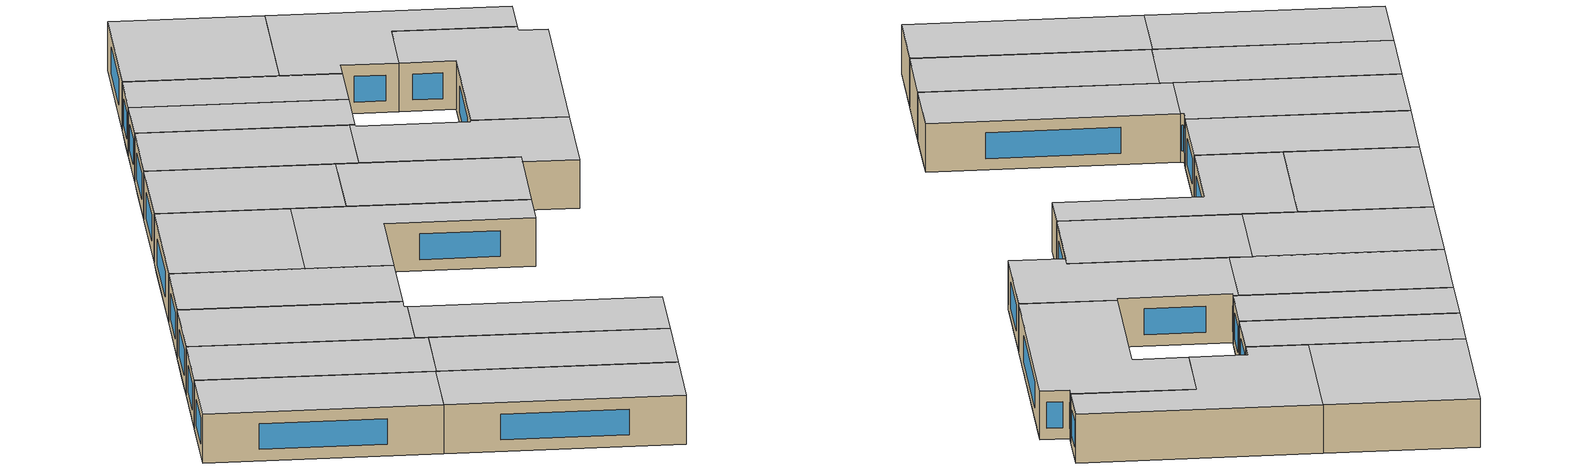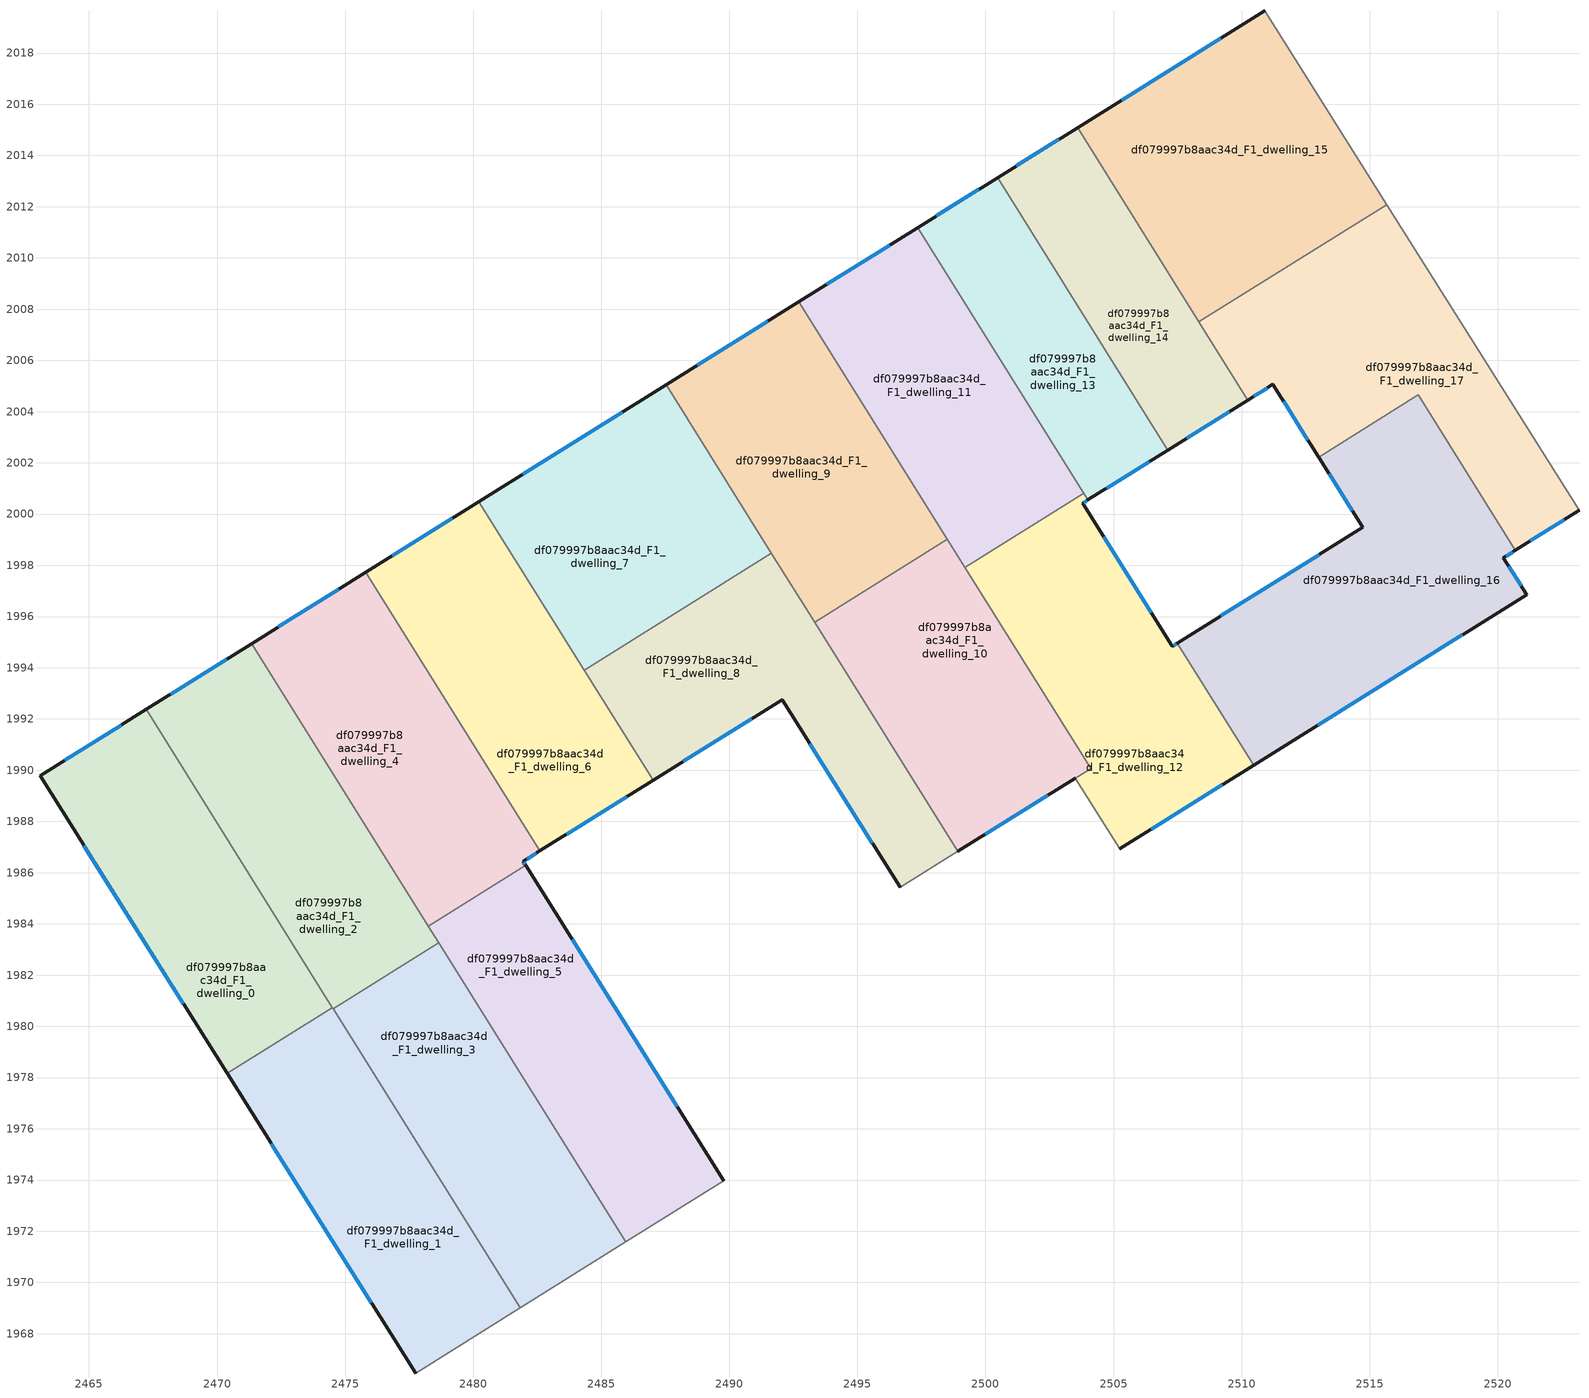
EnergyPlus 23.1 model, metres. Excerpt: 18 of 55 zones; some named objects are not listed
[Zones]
df079997b8aac34d_F1_dwelling_0
 floor to df079997b8aac34d_F0_dwelling_0 (EU_floor_Construction): 2474.28,1980.59 2470.39,1978.16 2463.09,1989.78 2463.89,1990.28 z3
 floor adiabatic (EU_floor_Construction): 2467.23,1992.37 2474.51,1980.73 2474.28,1980.59 2463.89,1990.28 z3
 wall outside (EU_wall_Construction): 2467.23,1992.37 2463.09,1989.78 2470.39,1978.16 z3:6
 wall to df079997b8aac34d_F1_dwelling_1 (EU_wall_Construction): 2470.39,1978.16 2474.51,1980.73 z3:6
 wall to df079997b8aac34d_F1_dwelling_2 (EU_wall_Construction): 2474.51,1980.73 2467.23,1992.37 z3:6
 window (EU_Window_Construction): 2464.8,1987.05 2468.68,1980.89 / 2466.26,1991.76 2464.06,1990.39 z3.7:5.3
 ceiling to df079997b8aac34d_F2_dwelling_0 (EU_floor_Construction): 2474.51,1980.73 2467.23,1992.37 2463.09,1989.78 2470.39,1978.16 z6
df079997b8aac34d_F1_dwelling_1
 floor to df079997b8aac34d_F0_dwelling_1 (EU_floor_Construction): 2476.8,1977.06 2481.83,1969.01 2477.75,1966.46 2473.39,1973.39 z3
 floor to df079997b8aac34d_F0_dwelling_0 (EU_floor_Construction): 2475.04,1979.88 2476.8,1977.06 2473.39,1973.39 2470.39,1978.16 2474.28,1980.59 z3
 floor to df079997b8aac34d_F0_dwelling_3 (EU_floor_Construction): 2474.82,1980.23 2475.04,1979.88 2474.75,1980.15 z3
 floor adiabatic (EU_floor_Construction): 2474.51,1980.73 2474.82,1980.23 2474.75,1980.15 2474.28,1980.59 z3
 wall outside (EU_wall_Construction): 2470.39,1978.16 2477.75,1966.46 z3:6
 wall adiabatic (EU_wall_Construction): 2477.75,1966.46 2481.83,1969.01 z3:6
 wall to df079997b8aac34d_F1_dwelling_3 (EU_wall_Construction): 2481.83,1969.01 2474.53,1980.69 z3:6
 wall to df079997b8aac34d_F1_dwelling_2 (EU_wall_Construction): 2474.53,1980.69 2474.51,1980.73 z3:6
 window (EU_Window_Construction): 2472.12,1975.41 2476.02,1969.21 z3.7:5.3
 ceiling to df079997b8aac34d_F2_dwelling_1 (EU_floor_Construction): 2481.83,1969.01 2474.51,1980.73 2470.39,1978.16 2477.75,1966.46 z6
df079997b8aac34d_F1_dwelling_10
 floor to df079997b8aac34d_F0_dwelling_9 (EU_floor_Construction): 2502.61,1989.14 2498.92,1986.83 2493.33,1995.78 2494.62,1996.59 z3
 floor adiabatic (EU_floor_Construction): 2498.51,1999.02 2504.1,1990.07 2502.61,1989.14 2494.62,1996.59 z3
 wall outside (EU_wall_Construction): 2498.92,1986.83 2503.5,1989.68 z3:6
 wall to df079997b8aac34d_F1_dwelling_9 (EU_wall_Construction): 2498.51,1999.02 2493.33,1995.78 z3:6
 wall to df079997b8aac34d_F1_dwelling_8 (EU_wall_Construction): 2493.33,1995.78 2498.92,1986.83 z3:6
 wall to df079997b8aac34d_F1_dwelling_12 (EU_wall_Construction): 2504.1,1990.07 2499.2,1997.92 / 2503.5,1989.68 2504.11,1990.07 z3:6
 wall to df079997b8aac34d_F1_dwelling_11 (EU_wall_Construction): 2499.2,1997.92 2498.51,1999.02 z3:6
 window (EU_Window_Construction): 2500,1987.5 2502.42,1989.01 z3.7:5.3
 ceiling to df079997b8aac34d_F2_dwelling_10 (EU_floor_Construction): 2504.1,1990.07 2498.51,1999.02 2493.33,1995.78 2498.92,1986.83 z6
df079997b8aac34d_F1_dwelling_11
 floor to df079997b8aac34d_F0_dwelling_12 (EU_floor_Construction): 2501.33,2004.82 2502,2003.75 2498.41,1999.91 2497.31,2000.94 2492.72,2008.29 2495.65,2010.12 z3
 floor to df079997b8aac34d_F0_dwelling_14 (EU_floor_Construction): 2497.35,2011.18 2501.33,2004.82 2495.65,2010.12 z3
 floor to df079997b8aac34d_F0_dwelling_13 (EU_floor_Construction): 2502,2003.75 2503.83,2000.81 2500.01,1998.42 2498.41,1999.91 z3
 floor to df079997b8aac34d_F0_dwelling_10 (EU_floor_Construction): 2499.48,1998.92 2498.94,1998.33 2497.31,2000.94 z3
 floor to df079997b8aac34d_F0_dwelling_11 (EU_floor_Construction): 2500.01,1998.42 2499.2,1997.92 2498.94,1998.33 2499.48,1998.92 z3
 wall outside (EU_wall_Construction): 2497.35,2011.18 2492.72,2008.29 z3:6
 wall to df079997b8aac34d_F1_dwelling_12 (EU_wall_Construction): 2499.2,1997.92 2503.83,2000.81 z3:6
 wall to df079997b8aac34d_F1_dwelling_9 (EU_wall_Construction): 2492.72,2008.29 2498.51,1999.02 z3:6
 wall to df079997b8aac34d_F1_dwelling_13 (EU_wall_Construction): 2503.83,2000.81 2497.35,2011.18 z3:6
 window (EU_Window_Construction): 2496.26,2010.5 2493.81,2008.97 z3.7:5.3
 ceiling to df079997b8aac34d_F2_dwelling_11 (EU_floor_Construction): 2503.83,2000.81 2497.35,2011.18 2492.72,2008.29 2499.2,1997.92 z6
df079997b8aac34d_F1_dwelling_12
 floor to df079997b8aac34d_F0_dwelling_11 (EU_floor_Construction): 2509.49,1989.59 2505.24,1986.93 2503.5,1989.68 2504.11,1990.07 2499.2,1997.92 2500.01,1998.42 z3
 floor to df079997b8aac34d_F0_dwelling_13 (EU_floor_Construction): 2504,2000.55 2503.79,2000.42 2507.3,1994.84 2507.41,1994.91 2507.69,1994.65 2510.47,1990.2 2509.49,1989.59 2500.01,1998.42 2503.83,2000.81 z3
 floor to df079997b8aac34d_F0_dwelling_16 (EU_floor_Construction): 2507.49,1994.96 2507.69,1994.65 2507.41,1994.91 z3
 wall outside (EU_wall_Construction): 2507.49,1994.96 2507.3,1994.84 2503.79,2000.42 2504,2000.55 / 2505.24,1986.93 2510.47,1990.2 z3:6
 wall to df079997b8aac34d_F1_dwelling_16 (EU_wall_Construction): 2510.47,1990.2 2507.49,1994.96 z3:6
 wall adiabatic (EU_wall_Construction): 2503.5,1989.68 2505.24,1986.93 z3:6
 wall to df079997b8aac34d_F1_dwelling_13 (EU_wall_Construction): 2504,2000.55 2503.83,2000.81 z3:6
 window (EU_Window_Construction): 2503.84,2000.45 2503.95,2000.52 / 2506.48,1996.15 2504.61,1999.11 / 2507.45,1994.93 2507.35,1994.87 / 2506.46,1987.7 2509.24,1989.43 z3.7:5.3
 ceiling to df079997b8aac34d_F2_dwelling_12 (EU_floor_Construction): 2510.47,1990.2 2507.49,1994.96 2507.3,1994.84 2503.79,2000.42 2504,2000.55 2503.83,2000.81 2499.2,1997.92 2504.11,1990.07 2503.5,1989.68 2505.24,1986.93 z6
df079997b8aac34d_F1_dwelling_13
 floor to df079997b8aac34d_F0_dwelling_14 (EU_floor_Construction): 2504.83,2006.16 2507.12,2002.5 2505.14,2001.26 2501.33,2004.82 2497.35,2011.18 2498.6,2011.96 z3
 floor to df079997b8aac34d_F0_dwelling_12 (EU_floor_Construction): 2502.22,2003.99 2502,2003.75 2501.33,2004.82 z3
 floor to df079997b8aac34d_F0_dwelling_15 (EU_floor_Construction): 2500.47,2013.13 2504.83,2006.16 2498.6,2011.96 z3
 floor to df079997b8aac34d_F0_dwelling_13 (EU_floor_Construction): 2505.14,2001.26 2504,2000.55 2502,2003.75 2502.22,2003.99 z3
 wall outside (EU_wall_Construction): 2500.47,2013.13 2497.35,2011.18 / 2504,2000.55 2507.12,2002.5 z3:6
 wall to df079997b8aac34d_F1_dwelling_14 (EU_wall_Construction): 2507.12,2002.5 2500.47,2013.13 z3:6
 window (EU_Window_Construction): 2499.74,2012.68 2498.08,2011.64 / 2504.73,2001.01 2506.39,2002.04 z3.7:5.3
 ceiling to df079997b8aac34d_F2_dwelling_13 (EU_floor_Construction): 2507.12,2002.5 2500.47,2013.13 2497.35,2011.18 2504,2000.55 z6
df079997b8aac34d_F1_dwelling_14
 floor to df079997b8aac34d_F0_dwelling_15 (EU_floor_Construction): 2508.72,2006.89 2510.24,2004.45 2508.1,2003.11 2504.83,2006.16 2500.47,2013.13 2501.4,2013.71 z3
 floor to df079997b8aac34d_F0_dwelling_14 (EU_floor_Construction): 2508.1,2003.11 2507.12,2002.5 2504.83,2006.16 z3
 floor adiabatic (EU_floor_Construction): 2503.6,2015.08 2508.72,2006.89 2501.4,2013.71 z3
 wall outside (EU_wall_Construction): 2503.59,2015.08 2500.47,2013.13 / 2507.12,2002.5 2510.24,2004.45 z3:6
 wall to df079997b8aac34d_F1_dwelling_15 (EU_wall_Construction): 2508.34,2007.5 2503.59,2015.08 z3:6
 wall to df079997b8aac34d_F1_dwelling_17 (EU_wall_Construction): 2510.24,2004.45 2508.34,2007.5 z3:6
 window (EU_Window_Construction): 2502.86,2014.63 2501.21,2013.59 / 2507.85,2002.96 2509.51,2003.99 z3.7:5.3
 ceiling to df079997b8aac34d_F2_dwelling_14 (EU_floor_Construction): 2510.24,2004.45 2503.59,2015.08 2500.47,2013.13 2507.12,2002.5 z6
df079997b8aac34d_F1_dwelling_15
 floor to df079997b8aac34d_F0_dwelling_17 (EU_floor_Construction): 2510.9,2019.65 2515.01,2013.12 2511.75,2009.64 2510.42,2008.8 2503.65,2015.12 z3
 floor to df079997b8aac34d_F0_dwelling_18 (EU_floor_Construction): 2515.01,2013.12 2515.66,2012.08 2511.75,2009.64 z3
 floor adiabatic (EU_floor_Construction): 2510.42,2008.8 2508.34,2007.5 2503.6,2015.08 2503.65,2015.12 z3
 wall outside (EU_wall_Construction): 2510.9,2019.65 2503.59,2015.08 z3:6
 wall adiabatic (EU_wall_Construction): 2515.66,2012.08 2510.9,2019.65 z3:6
 wall to df079997b8aac34d_F1_dwelling_17 (EU_wall_Construction): 2508.34,2007.5 2515.66,2012.08 z3:6
 window (EU_Window_Construction): 2509.19,2018.58 2505.31,2016.15 z3.7:5.3
 ceiling to df079997b8aac34d_F2_dwelling_15 (EU_floor_Construction): 2515.66,2012.08 2510.9,2019.65 2503.59,2015.08 2508.34,2007.5 z6
df079997b8aac34d_F1_dwelling_16
 floor to df079997b8aac34d_F0_dwelling_16 (EU_floor_Construction): 2519.71,2000.15 2520.69,1998.59 2520.22,1998.29 2521.12,1996.86 2511.66,1990.94 2507.69,1994.65 2507.49,1994.96 2514.73,1999.48 2513.01,2002.22 2515.69,2003.9 z3
 floor to df079997b8aac34d_F0_dwelling_18 (EU_floor_Construction): 2516.9,2004.65 2519.71,2000.15 2515.69,2003.9 z3
 floor to df079997b8aac34d_F0_dwelling_13 (EU_floor_Construction): 2511.66,1990.94 2510.47,1990.2 2507.69,1994.65 z3
 wall outside (EU_wall_Construction): 2510.47,1990.2 2521.12,1996.86 2520.22,1998.29 2520.69,1998.58 / 2513.01,2002.22 2514.73,1999.48 2507.49,1994.96 z3:6
 wall to df079997b8aac34d_F1_dwelling_17 (EU_wall_Construction): 2520.69,1998.58 2516.9,2004.65 2513.01,2002.22 z3:6
 window (EU_Window_Construction): 2520.91,1997.19 2520.43,1997.95 / 2512.97,1991.76 2518.62,1995.29 / 2513.03,1998.42 2509.19,1996.02 / 2513.41,2001.58 2514.33,2000.12 / 2520.33,1998.36 2520.58,1998.52 z3.7:5.3
 ceiling to df079997b8aac34d_F2_dwelling_16 (EU_floor_Construction): 2521.12,1996.86 2520.22,1998.29 2520.69,1998.58 2516.9,2004.65 2513.01,2002.22 2514.73,1999.48 2507.49,1994.96 2510.47,1990.2 z6
df079997b8aac34d_F1_dwelling_17
 floor to df079997b8aac34d_F0_dwelling_18 (EU_floor_Construction): 2515.66,2012.08 2523.17,2000.14 2521.11,1998.85 2519.71,2000.15 2516.9,2004.65 2515.69,2003.9 2510.72,2008.53 2511.75,2009.64 z3
 floor to df079997b8aac34d_F0_dwelling_17 (EU_floor_Construction): 2511.75,2009.64 2510.72,2008.53 2510.42,2008.8 z3
 floor adiabatic (EU_floor_Construction): 2515.69,2003.9 2513.01,2002.22 2511.22,2005.06 2510.24,2004.45 2508.34,2007.5 2510.42,2008.8 z3
 floor to df079997b8aac34d_F0_dwelling_16 (EU_floor_Construction): 2521.11,1998.85 2520.69,1998.59 2519.71,2000.15 z3
 wall outside (EU_wall_Construction): 2510.24,2004.45 2511.22,2005.06 2513.01,2002.22 / 2520.69,1998.58 2523.17,2000.14 z3:6
 wall adiabatic (EU_wall_Construction): 2523.17,2000.14 2515.66,2012.08 z3:6
 window (EU_Window_Construction): 2511.64,2004.39 2512.59,2002.89 / 2510.47,2004.59 2510.99,2004.92 / 2521.27,1998.95 2522.59,1999.78 z3.7:5.3
 ceiling to df079997b8aac34d_F2_dwelling_17 (EU_floor_Construction): 2523.17,2000.14 2515.66,2012.08 2508.34,2007.5 2510.24,2004.45 2511.22,2005.06 2513.01,2002.22 2516.9,2004.65 2520.69,1998.58 z6
df079997b8aac34d_F1_dwelling_2
 floor to df079997b8aac34d_F0_dwelling_2 (EU_floor_Construction): 2477.78,1983.4 2476.26,1981.77 2474.53,1980.69 2467.23,1992.37 2467.78,1992.71 z3
 floor to df079997b8aac34d_F0_dwelling_4 (EU_floor_Construction): 2471.35,1994.94 2477.08,1985.76 2476.23,1984.84 2467.78,1992.71 z3
 floor to df079997b8aac34d_F0_dwelling_5 (EU_floor_Construction): 2477.08,1985.76 2478.65,1983.26 2478.21,1982.99 2476.23,1984.84 z3
 floor to df079997b8aac34d_F0_dwelling_3 (EU_floor_Construction): 2478.21,1982.99 2476.26,1981.77 2477.78,1983.4 z3
 wall outside (EU_wall_Construction): 2471.35,1994.94 2467.23,1992.37 z3:6
 wall to df079997b8aac34d_F1_dwelling_3 (EU_wall_Construction): 2474.53,1980.69 2478.65,1983.26 z3:6
 wall to df079997b8aac34d_F1_dwelling_4 (EU_wall_Construction): 2478.24,1983.91 2471.35,1994.94 z3:6
 wall to df079997b8aac34d_F1_dwelling_5 (EU_wall_Construction): 2478.65,1983.26 2478.24,1983.91 z3:6
 window (EU_Window_Construction): 2470.38,1994.34 2468.2,1992.97 z3.7:5.3
 ceiling to df079997b8aac34d_F2_dwelling_2 (EU_floor_Construction): 2478.65,1983.26 2471.35,1994.94 2467.23,1992.37 2474.53,1980.69 z6
df079997b8aac34d_F1_dwelling_3
 floor to df079997b8aac34d_F0_dwelling_3 (EU_floor_Construction): 2479.66,1981.65 2485.95,1971.58 2484.75,1970.83 2475.04,1979.88 2474.82,1980.23 2476.26,1981.77 2478.21,1982.99 z3
 floor to df079997b8aac34d_F0_dwelling_1 (EU_floor_Construction): 2484.75,1970.83 2481.83,1969.01 2476.8,1977.06 2477.39,1977.69 z3
 floor to df079997b8aac34d_F0_dwelling_5 (EU_floor_Construction): 2478.65,1983.26 2479.66,1981.65 2478.21,1982.99 z3
 floor to df079997b8aac34d_F0_dwelling_0 (EU_floor_Construction): 2477.39,1977.69 2476.8,1977.06 2475.04,1979.88 z3
 floor to df079997b8aac34d_F0_dwelling_2 (EU_floor_Construction): 2476.26,1981.77 2474.82,1980.23 2474.53,1980.69 z3
 wall adiabatic (EU_wall_Construction): 2481.83,1969.01 2485.95,1971.58 z3:6
 wall to df079997b8aac34d_F1_dwelling_5 (EU_wall_Construction): 2485.95,1971.58 2478.65,1983.26 z3:6
 ceiling to df079997b8aac34d_F2_dwelling_3 (EU_floor_Construction): 2485.95,1971.58 2478.65,1983.26 2474.53,1980.69 2481.83,1969.01 z6
df079997b8aac34d_F1_dwelling_4
 floor to df079997b8aac34d_F0_dwelling_4 (EU_floor_Construction): 2480.24,1989.15 2477.08,1985.76 2471.35,1994.94 2472.95,1995.94 z3
 floor to df079997b8aac34d_F0_dwelling_6 (EU_floor_Construction): 2475.81,1997.73 2482.46,1987.08 2472.95,1995.94 z3
 floor adiabatic (EU_floor_Construction): 2482.46,1987.08 2482.61,1986.85 2481.95,1986.44 2482.04,1986.28 2478.24,1983.91 2477.08,1985.76 2480.24,1989.15 z3
 wall outside (EU_wall_Construction): 2475.81,1997.73 2471.35,1994.94 / 2482.04,1986.28 2481.95,1986.44 2482.61,1986.85 z3:6
 wall to df079997b8aac34d_F1_dwelling_6 (EU_wall_Construction): 2482.61,1986.85 2475.81,1997.73 z3:6
 wall to df079997b8aac34d_F1_dwelling_5 (EU_wall_Construction): 2478.24,1983.91 2482.04,1986.28 z3:6
 window (EU_Window_Construction): 2474.76,1997.07 2472.39,1995.6 / 2482.1,1986.53 2482.45,1986.75 / 2482.02,1986.32 2481.97,1986.4 z3.7:5.3
 ceiling to df079997b8aac34d_F2_dwelling_4 (EU_floor_Construction): 2482.04,1986.28 2481.95,1986.44 2482.61,1986.85 2475.81,1997.73 2471.35,1994.94 2478.24,1983.91 z6
df079997b8aac34d_F1_dwelling_5
 floor to df079997b8aac34d_F0_dwelling_5 (EU_floor_Construction): 2482.04,1986.28 2489.78,1973.98 2488.64,1973.27 2479.66,1981.65 2478.24,1983.91 z3
 floor to df079997b8aac34d_F0_dwelling_3 (EU_floor_Construction): 2488.64,1973.27 2485.95,1971.58 2479.66,1981.65 z3
 wall outside (EU_wall_Construction): 2489.78,1973.98 2482.04,1986.28 z3:6
 wall adiabatic (EU_wall_Construction): 2485.95,1971.58 2489.78,1973.98 z3:6
 window (EU_Window_Construction): 2487.96,1976.87 2483.86,1983.39 z3.7:5.3
 ceiling to df079997b8aac34d_F2_dwelling_5 (EU_floor_Construction): 2489.78,1973.98 2482.04,1986.28 2478.24,1983.91 2485.95,1971.58 z6
df079997b8aac34d_F1_dwelling_6
 floor to df079997b8aac34d_F0_dwelling_6 (EU_floor_Construction): 2486.86,1989.5 2482.67,1986.89 2482.46,1987.08 2475.81,1997.73 2477.14,1998.56 z3
 floor adiabatic (EU_floor_Construction): 2480.23,2000.49 2484.82,1993.13 2483.96,1992.2 2477.14,1998.56 z3; 2482.67,1986.89 2482.61,1986.85 2482.46,1987.08 z3
 floor to df079997b8aac34d_F0_dwelling_8 (EU_floor_Construction): 2484.82,1993.13 2487.03,1989.61 2486.86,1989.5 2483.96,1992.2 z3
 wall outside (EU_wall_Construction): 2482.61,1986.85 2487.03,1989.61 / 2480.22,2000.49 2475.81,1997.73 z3:6
 wall to df079997b8aac34d_F1_dwelling_7 (EU_wall_Construction): 2484.34,1993.91 2480.22,2000.49 z3:6
 wall to df079997b8aac34d_F1_dwelling_8 (EU_wall_Construction): 2487.03,1989.61 2484.34,1993.91 z3:6
 window (EU_Window_Construction): 2483.65,1987.5 2485.99,1988.96 / 2479.19,1999.84 2476.84,1998.37 z3.7:5.3
 ceiling to df079997b8aac34d_F2_dwelling_6 (EU_floor_Construction): 2487.03,1989.61 2480.22,2000.49 2475.81,1997.73 2482.61,1986.85 z6
df079997b8aac34d_F1_dwelling_7
 floor to df079997b8aac34d_F0_dwelling_7 (EU_floor_Construction): 2489.16,1997.79 2487.23,1995.72 2484.34,1993.91 2480.23,2000.49 2483.84,2002.74 z3
 floor to df079997b8aac34d_F0_dwelling_8 (EU_floor_Construction): 2490.31,2000.6 2491.64,1998.47 2487.23,1995.72 2489.16,1997.79 2483.84,2002.74 2486.34,2004.31 z3
 floor to df079997b8aac34d_F0_dwelling_10 (EU_floor_Construction): 2487.53,2005.05 2490.31,2000.6 2486.34,2004.31 z3
 wall outside (EU_wall_Construction): 2487.53,2005.05 2480.22,2000.49 z3:6
 wall to df079997b8aac34d_F1_dwelling_8 (EU_wall_Construction): 2484.34,1993.91 2491.64,1998.47 z3:6
 wall to df079997b8aac34d_F1_dwelling_9 (EU_wall_Construction): 2491.64,1998.47 2487.53,2005.05 z3:6
 window (EU_Window_Construction): 2485.82,2003.98 2481.94,2001.56 z3.7:5.3
 ceiling to df079997b8aac34d_F2_dwelling_7 (EU_floor_Construction): 2491.64,1998.47 2487.53,2005.05 2480.22,2000.49 2484.34,1993.91 z6
df079997b8aac34d_F1_dwelling_8
 floor outside (EU_floor_Construction): 2492.06,1992.75 2491.3,1993.95 2496.67,1985.43 z3
 floor to df079997b8aac34d_F0_dwelling_8 (EU_floor_Construction): 2491.64,1998.47 2493.2,1995.99 2491.3,1993.95 2492.06,1992.75 2487.03,1989.61 2484.82,1993.13 2487.23,1995.72 z3
 floor to df079997b8aac34d_F0_dwelling_9 (EU_floor_Construction): 2493.2,1995.99 2498.92,1986.83 2496.67,1985.43 2491.3,1993.95 z3
 floor adiabatic (EU_floor_Construction): 2487.23,1995.72 2484.82,1993.13 2484.34,1993.91 z3
 wall outside (EU_wall_Construction): 2487.03,1989.61 2492.06,1992.75 2496.67,1985.43 z3:6
 wall adiabatic (EU_wall_Construction): 2496.67,1985.43 2498.92,1986.83 z3:6
 wall to df079997b8aac34d_F1_dwelling_9 (EU_wall_Construction): 2493.33,1995.78 2491.64,1998.47 z3:6
 window (EU_Window_Construction): 2493.14,1991.03 2495.59,1987.15 / 2488.21,1990.34 2490.88,1992.01 z3.7:5.3
 ceiling to df079997b8aac34d_F2_dwelling_8 (EU_floor_Construction): 2498.92,1986.83 2491.64,1998.47 2484.34,1993.91 2487.03,1989.61 2492.06,1992.75 2496.67,1985.43 z6
df079997b8aac34d_F1_dwelling_9
 floor to df079997b8aac34d_F0_dwelling_10 (EU_floor_Construction): 2497.31,2000.94 2498.51,1999.02 2494.62,1996.59 2490.31,2000.6 2487.53,2005.05 2490.75,2007.06 z3
 floor to df079997b8aac34d_F0_dwelling_12 (EU_floor_Construction): 2492.72,2008.29 2497.31,2000.94 2490.75,2007.06 z3
 floor to df079997b8aac34d_F0_dwelling_8 (EU_floor_Construction): 2494.16,1997.02 2493.2,1995.99 2490.31,2000.6 z3
 floor to df079997b8aac34d_F0_dwelling_9 (EU_floor_Construction): 2494.62,1996.59 2493.33,1995.78 2493.2,1995.99 2494.16,1997.02 z3
 wall outside (EU_wall_Construction): 2492.72,2008.29 2487.53,2005.05 z3:6
 window (EU_Window_Construction): 2491.5,2007.53 2488.75,2005.81 z3.7:5.3
 ceiling to df079997b8aac34d_F2_dwelling_9 (EU_floor_Construction): 2498.51,1999.02 2492.72,2008.29 2487.53,2005.05 2493.33,1995.78 z6
[Building]
EU S2 Campaign: North Axis=0; Terrain=City; Solar Distribution=FullExterior
[Site:Location]
Budapest.Ferenc.Liszt.Intl.AP: Latitude=47.437; Longitude=19.256; Time Zone=1; Elevation=185
[SizingPeriod:WeatherFileDays]
AnnualSizingPeriod: Begin Month=1; Begin Day of Month=1; End Month=12; End Day of Month=31; Day of Week for Start Day=Monday; Use Weather File Daylight Saving Period=No; Use Weather File Rain and Snow Indicators=No
[MATERIAL]
EU_InternalMass_Material: Roughness=MediumRough; Thickness=0.1; Conductivity=1; Density=1800; Specific Heat=900; Thermal Absorptance=0.9; Solar Absorptance=0.7; Visible Absorptance=0.7
[MATERIAL:NOMASS] Roughness=MediumRough; Thermal Absorptance=0.9; Solar Absorptance=0.7; Visible Absorptance=0.7
Name | Thermal Resistance
EU_wall_NoMass | 0.832559
EU_floor_NoMass | 0.872794
[WINDOWMATERIAL:SIMPLEGLAZINGSYSTEM]
EU_Window_SimpleGlazing: UFactor=2.79869; Solar Heat Gain Coefficient=0.75; Visible Transmittance=0.75
[CONSTRUCTION]
EU_wall_Construction: EU_wall_NoMass
EU_floor_Construction: EU_floor_NoMass
EU_Window_Construction: EU_Window_SimpleGlazing
EU_InternalMass_Construction: EU_InternalMass_Material
[ZONE] Type=1; Multiplier=1; Ceiling Height=autocalculate; Floor Area=autocalculate; Part of Total Floor Area=Yes
Name | Volume
df079997b8aac34d_F1_dwelling_0 | 200.485
df079997b8aac34d_F1_dwelling_1 | 200.49
df079997b8aac34d_F1_dwelling_10 | 193.473
df079997b8aac34d_F1_dwelling_11 | 200.488
df079997b8aac34d_F1_dwelling_12 | 207.472
df079997b8aac34d_F1_dwelling_13 | 138.47
df079997b8aac34d_F1_dwelling_14 | 138.489
df079997b8aac34d_F1_dwelling_15 | 231.493
df079997b8aac34d_F1_dwelling_16 | 262.498
df079997b8aac34d_F1_dwelling_17 | 231.467
df079997b8aac34d_F1_dwelling_2 | 200.473
df079997b8aac34d_F1_dwelling_3; df079997b8aac34d_F1_dwelling_8 | 200.476
df079997b8aac34d_F1_dwelling_4 | 204.818
df079997b8aac34d_F1_dwelling_5 | 196.169
df079997b8aac34d_F1_dwelling_6 | 200.479
df079997b8aac34d_F1_dwelling_7 | 200.47
df079997b8aac34d_F1_dwelling_9 | 200.483
[INTERNALMASS] Construction=EU_InternalMass_Construction
Name | Zone or ZoneList | Surface Area
df079997b8aac34d_F1_dwelling_0_EU_InternalMass | df079997b8aac34d_F1_dwelling_0 | 66.829
df079997b8aac34d_F1_dwelling_1_EU_InternalMass | df079997b8aac34d_F1_dwelling_1 | 66.8293
df079997b8aac34d_F1_dwelling_2_EU_InternalMass | df079997b8aac34d_F1_dwelling_2 | 66.8248
df079997b8aac34d_F1_dwelling_3_EU_InternalMass | df079997b8aac34d_F1_dwelling_3 | 66.8256
df079997b8aac34d_F1_dwelling_4_EU_InternalMass | df079997b8aac34d_F1_dwelling_4 | 68.2728
df079997b8aac34d_F1_dwelling_5_EU_InternalMass | df079997b8aac34d_F1_dwelling_5 | 65.3863
df079997b8aac34d_F1_dwelling_6_EU_InternalMass | df079997b8aac34d_F1_dwelling_6 | 66.8262
df079997b8aac34d_F1_dwelling_7_EU_InternalMass | df079997b8aac34d_F1_dwelling_7 | 66.825
df079997b8aac34d_F1_dwelling_8_EU_InternalMass | df079997b8aac34d_F1_dwelling_8 | 66.8272
df079997b8aac34d_F1_dwelling_9_EU_InternalMass | df079997b8aac34d_F1_dwelling_9 | 66.8285
df079997b8aac34d_F1_dwelling_10_EU_InternalMass | df079997b8aac34d_F1_dwelling_10 | 64.5058
df079997b8aac34d_F1_dwelling_11_EU_InternalMass | df079997b8aac34d_F1_dwelling_11 | 66.8302
df079997b8aac34d_F1_dwelling_12_EU_InternalMass | df079997b8aac34d_F1_dwelling_12 | 69.1569
df079997b8aac34d_F1_dwelling_13_EU_InternalMass | df079997b8aac34d_F1_dwelling_13 | 46.1567
df079997b8aac34d_F1_dwelling_14_EU_InternalMass | df079997b8aac34d_F1_dwelling_14 | 46.1628
df079997b8aac34d_F1_dwelling_15_EU_InternalMass | df079997b8aac34d_F1_dwelling_15 | 77.1654
df079997b8aac34d_F1_dwelling_16_EU_InternalMass | df079997b8aac34d_F1_dwelling_16 | 87.4968
df079997b8aac34d_F1_dwelling_17_EU_InternalMass | df079997b8aac34d_F1_dwelling_17 | 77.1556
[OTHEREQUIPMENT] Fuel Type=Electricity; Design Level Calculation Method=Watts/Area; Power per Zone Floor Area=1; Fraction Latent=0; Fraction Radiant=0; Fraction Lost=0; Carbon Dioxide Generation Rate=0; EndUse Subcategory=EU_Step8_InternalGains
Name | Zone or ZoneList or Space or SpaceList | Schedule
EU_Step8_InternalGain_df079997b8aac34d_F1_dwelling_0_f000 | df079997b8aac34d_F1_dwelling_0 | EU_Step8_GainSchedule_df079997b8aac34d_F1_dwelling_0_f000
EU_Step8_InternalGain_df079997b8aac34d_F1_dwelling_1_f000 | df079997b8aac34d_F1_dwelling_1 | EU_Step8_GainSchedule_df079997b8aac34d_F1_dwelling_1_f000
EU_Step8_InternalGain_df079997b8aac34d_F1_dwelling_2_f000 | df079997b8aac34d_F1_dwelling_2 | EU_Step8_GainSchedule_df079997b8aac34d_F1_dwelling_2_f000
EU_Step8_InternalGain_df079997b8aac34d_F1_dwelling_3_f000 | df079997b8aac34d_F1_dwelling_3 | EU_Step8_GainSchedule_df079997b8aac34d_F1_dwelling_3_f000
EU_Step8_InternalGain_df079997b8aac34d_F1_dwelling_4_f000 | df079997b8aac34d_F1_dwelling_4 | EU_Step8_GainSchedule_df079997b8aac34d_F1_dwelling_4_f000
EU_Step8_InternalGain_df079997b8aac34d_F1_dwelling_5_f000 | df079997b8aac34d_F1_dwelling_5 | EU_Step8_GainSchedule_df079997b8aac34d_F1_dwelling_5_f000
EU_Step8_InternalGain_df079997b8aac34d_F1_dwelling_6_f000 | df079997b8aac34d_F1_dwelling_6 | EU_Step8_GainSchedule_df079997b8aac34d_F1_dwelling_6_f000
EU_Step8_InternalGain_df079997b8aac34d_F1_dwelling_7_f000 | df079997b8aac34d_F1_dwelling_7 | EU_Step8_GainSchedule_df079997b8aac34d_F1_dwelling_7_f000
EU_Step8_InternalGain_df079997b8aac34d_F1_dwelling_8_f000 | df079997b8aac34d_F1_dwelling_8 | EU_Step8_GainSchedule_df079997b8aac34d_F1_dwelling_8_f000
EU_Step8_InternalGain_df079997b8aac34d_F1_dwelling_9_f000 | df079997b8aac34d_F1_dwelling_9 | EU_Step8_GainSchedule_df079997b8aac34d_F1_dwelling_9_f000
EU_Step8_InternalGain_df079997b8aac34d_F1_dwelling_10_f000 | df079997b8aac34d_F1_dwelling_10 | EU_Step8_GainSchedule_df079997b8aac34d_F1_dwelling_10_f000
EU_Step8_InternalGain_df079997b8aac34d_F1_dwelling_11_f000 | df079997b8aac34d_F1_dwelling_11 | EU_Step8_GainSchedule_df079997b8aac34d_F1_dwelling_11_f000
EU_Step8_InternalGain_df079997b8aac34d_F1_dwelling_12_f000 | df079997b8aac34d_F1_dwelling_12 | EU_Step8_GainSchedule_df079997b8aac34d_F1_dwelling_12_f000
EU_Step8_InternalGain_df079997b8aac34d_F1_dwelling_13_f000 | df079997b8aac34d_F1_dwelling_13 | EU_Step8_GainSchedule_df079997b8aac34d_F1_dwelling_13_f000
EU_Step8_InternalGain_df079997b8aac34d_F1_dwelling_14_f000 | df079997b8aac34d_F1_dwelling_14 | EU_Step8_GainSchedule_df079997b8aac34d_F1_dwelling_14_f000
EU_Step8_InternalGain_df079997b8aac34d_F1_dwelling_15_f000 | df079997b8aac34d_F1_dwelling_15 | EU_Step8_GainSchedule_df079997b8aac34d_F1_dwelling_15_f000
EU_Step8_InternalGain_df079997b8aac34d_F1_dwelling_16_f000 | df079997b8aac34d_F1_dwelling_16 | EU_Step8_GainSchedule_df079997b8aac34d_F1_dwelling_16_f000
EU_Step8_InternalGain_df079997b8aac34d_F1_dwelling_17_f000 | df079997b8aac34d_F1_dwelling_17 | EU_Step8_GainSchedule_df079997b8aac34d_F1_dwelling_17_f000
[ZONEVENTILATION:DESIGNFLOWRATE] Schedule=EU_AlwaysOn; Design Flow Rate Calculation Method=AirChanges/Hour; Air Changes per Hour=0.475469; Ventilation Type=Natural; Fan Pressure Rise=0; Fan Total Efficiency=1; Constant Term Coefficient=1; Temperature Term Coefficient=0; Velocity Term Coefficient=0; Velocity Squared Term Coefficient=0; Minimum Indoor Temperature=-100; Maximum Indoor Temperature=100; Delta Temperature=-100; Minimum Outdoor Temperature=-100; Maximum Outdoor Temperature=100; Maximum Wind Speed=40
Name | Zone or ZoneList or Space or SpaceList
EU_ConstantAir_df079997b8aac34d_F1_dwelling_0 | df079997b8aac34d_F1_dwelling_0
EU_ConstantAir_df079997b8aac34d_F1_dwelling_1 | df079997b8aac34d_F1_dwelling_1
EU_ConstantAir_df079997b8aac34d_F1_dwelling_2 | df079997b8aac34d_F1_dwelling_2
EU_ConstantAir_df079997b8aac34d_F1_dwelling_3 | df079997b8aac34d_F1_dwelling_3
EU_ConstantAir_df079997b8aac34d_F1_dwelling_4 | df079997b8aac34d_F1_dwelling_4
EU_ConstantAir_df079997b8aac34d_F1_dwelling_5 | df079997b8aac34d_F1_dwelling_5
EU_ConstantAir_df079997b8aac34d_F1_dwelling_6 | df079997b8aac34d_F1_dwelling_6
EU_ConstantAir_df079997b8aac34d_F1_dwelling_7 | df079997b8aac34d_F1_dwelling_7
EU_ConstantAir_df079997b8aac34d_F1_dwelling_8 | df079997b8aac34d_F1_dwelling_8
EU_ConstantAir_df079997b8aac34d_F1_dwelling_9 | df079997b8aac34d_F1_dwelling_9
EU_ConstantAir_df079997b8aac34d_F1_dwelling_10 | df079997b8aac34d_F1_dwelling_10
EU_ConstantAir_df079997b8aac34d_F1_dwelling_11 | df079997b8aac34d_F1_dwelling_11
EU_ConstantAir_df079997b8aac34d_F1_dwelling_12 | df079997b8aac34d_F1_dwelling_12
EU_ConstantAir_df079997b8aac34d_F1_dwelling_13 | df079997b8aac34d_F1_dwelling_13
EU_ConstantAir_df079997b8aac34d_F1_dwelling_14 | df079997b8aac34d_F1_dwelling_14
EU_ConstantAir_df079997b8aac34d_F1_dwelling_15 | df079997b8aac34d_F1_dwelling_15
EU_ConstantAir_df079997b8aac34d_F1_dwelling_16 | df079997b8aac34d_F1_dwelling_16
EU_ConstantAir_df079997b8aac34d_F1_dwelling_17 | df079997b8aac34d_F1_dwelling_17
[HVACTEMPLATE:ZONE:IDEALLOADSAIRSYSTEM] System Availability Schedule=EU_AlwaysOn; Maximum Heating Supply Air Temperature=50; Minimum Cooling Supply Air Temperature=13; Maximum Heating Supply Air Humidity Ratio=0.0156; Minimum Cooling Supply Air Humidity Ratio=0.0077; Heating Limit=NoLimit; Cooling Limit=NoLimit; Heating Availability Schedule=EU_AlwaysOn; Cooling Availability Schedule=EU_CoolingOff; Dehumidification Control Type=ConstantSensibleHeatRatio; Cooling Sensible Heat Ratio=0.7; Dehumidification Setpoint=60; Humidification Control Type=None; Humidification Setpoint=30; Outdoor Air Method=None; Outdoor Air Flow Rate per Person=0.00944; Outdoor Air Flow Rate per Zone Floor Area=0; Outdoor Air Flow Rate per Zone=0; Demand Controlled Ventilation Type=None; Outdoor Air Economizer Type=NoEconomizer; Heat Recovery Type=None; Sensible Heat Recovery Effectiveness=0.7; Latent Heat Recovery Effectiveness=0.65
Name | Template Thermostat
df079997b8aac34d_F1_dwelling_0 | EU_HeatOnly_df079997b8aac34d_F1_dwelling_0
df079997b8aac34d_F1_dwelling_1 | EU_HeatOnly_df079997b8aac34d_F1_dwelling_1
df079997b8aac34d_F1_dwelling_2 | EU_HeatOnly_df079997b8aac34d_F1_dwelling_2
df079997b8aac34d_F1_dwelling_3 | EU_HeatOnly_df079997b8aac34d_F1_dwelling_3
df079997b8aac34d_F1_dwelling_4 | EU_HeatOnly_df079997b8aac34d_F1_dwelling_4
df079997b8aac34d_F1_dwelling_5 | EU_HeatOnly_df079997b8aac34d_F1_dwelling_5
df079997b8aac34d_F1_dwelling_6 | EU_HeatOnly_df079997b8aac34d_F1_dwelling_6
df079997b8aac34d_F1_dwelling_7 | EU_HeatOnly_df079997b8aac34d_F1_dwelling_7
df079997b8aac34d_F1_dwelling_8 | EU_HeatOnly_df079997b8aac34d_F1_dwelling_8
df079997b8aac34d_F1_dwelling_9 | EU_HeatOnly_df079997b8aac34d_F1_dwelling_9
df079997b8aac34d_F1_dwelling_10 | EU_HeatOnly_df079997b8aac34d_F1_dwelling_10
df079997b8aac34d_F1_dwelling_11 | EU_HeatOnly_df079997b8aac34d_F1_dwelling_11
df079997b8aac34d_F1_dwelling_12 | EU_HeatOnly_df079997b8aac34d_F1_dwelling_12
df079997b8aac34d_F1_dwelling_13 | EU_HeatOnly_df079997b8aac34d_F1_dwelling_13
df079997b8aac34d_F1_dwelling_14 | EU_HeatOnly_df079997b8aac34d_F1_dwelling_14
df079997b8aac34d_F1_dwelling_15 | EU_HeatOnly_df079997b8aac34d_F1_dwelling_15
df079997b8aac34d_F1_dwelling_16 | EU_HeatOnly_df079997b8aac34d_F1_dwelling_16
df079997b8aac34d_F1_dwelling_17 | EU_HeatOnly_df079997b8aac34d_F1_dwelling_17
[SIZING:ZONE] Zone Cooling Design Supply Air Temperature Input Method=SupplyAirTemperature; Zone Cooling Design Supply Air Temperature=13; Zone Heating Design Supply Air Temperature Input Method=SupplyAirTemperature; Zone Heating Design Supply Air Temperature=50; Zone Cooling Design Supply Air Humidity Ratio=0.008; Zone Heating Design Supply Air Humidity Ratio=0.008; Cooling Design Air Flow Method=DesignDay; Cooling Design Air Flow Rate=0; Cooling Minimum Air Flow per Zone Floor Area=0.000762; Cooling Minimum Air Flow=0; Cooling Minimum Air Flow Fraction=0.2; Heating Design Air Flow Method=DesignDay; Heating Design Air Flow Rate=0; Heating Maximum Air Flow per Zone Floor Area=0.002032; Heating Maximum Air Flow=0.141576; Heating Maximum Air Flow Fraction=0.3; Account for Dedicated Outdoor Air System=No; Dedicated Outdoor Air System Control Strategy=NeutralSupplyAir; Dedicated Outdoor Air Low Setpoint Temperature for Design=autosize; Dedicated Outdoor Air High Setpoint Temperature for Design=autosize; Zone Load Sizing Method=Sensible Load Only No Latent Load; Zone Latent Cooling Design Supply Air Humidity Ratio Input Method=HumidityRatioDifference; Zone Cooling Design Supply Air Humidity Ratio Difference=0.005; Zone Latent Heating Design Supply Air Humidity Ratio Input Method=HumidityRatioDifference; Zone Humidification Design Supply Air Humidity Ratio Difference=0.005
df079997b8aac34d_F1_dwelling_0; df079997b8aac34d_F1_dwelling_1; df079997b8aac34d_F1_dwelling_2; df079997b8aac34d_F1_dwelling_3; df079997b8aac34d_F1_dwelling_4; df079997b8aac34d_F1_dwelling_5; df079997b8aac34d_F1_dwelling_6; df079997b8aac34d_F1_dwelling_7; df079997b8aac34d_F1_dwelling_8; df079997b8aac34d_F1_dwelling_9; df079997b8aac34d_F1_dwelling_10; df079997b8aac34d_F1_dwelling_11; df079997b8aac34d_F1_dwelling_12; df079997b8aac34d_F1_dwelling_13; df079997b8aac34d_F1_dwelling_14; df079997b8aac34d_F1_dwelling_15; df079997b8aac34d_F1_dwelling_16; df079997b8aac34d_F1_dwelling_17
[SCHEDULE:CONSTANT]
Name | Hourly Value
EU_AlwaysOn | 1
EU_CoolingOff | 0
[SCHEDULE:FILE] Column Number=1; Rows to Skip at Top=0; Number of Hours of Data=8760; Column Separator=Comma; Interpolate to Timestep=No; Minutes per Item=60; Adjust Schedule for Daylight Savings=Yes
Name | File
EU_Step8_GainSchedule_df079997b8aac34d_F1_dwelling_0_f000 | ../../schedules/df079997b8aac34d/df079997b8aac34d_F1_dwelling_0_f000_gain.csv
EU_Step8_GainSchedule_df079997b8aac34d_F1_dwelling_1_f000 | ../../schedules/df079997b8aac34d/df079997b8aac34d_F1_dwelling_1_f000_gain.csv
EU_Step8_GainSchedule_df079997b8aac34d_F1_dwelling_2_f000 | ../../schedules/df079997b8aac34d/df079997b8aac34d_F1_dwelling_2_f000_gain.csv
EU_Step8_GainSchedule_df079997b8aac34d_F1_dwelling_3_f000 | ../../schedules/df079997b8aac34d/df079997b8aac34d_F1_dwelling_3_f000_gain.csv
EU_Step8_GainSchedule_df079997b8aac34d_F1_dwelling_4_f000 | ../../schedules/df079997b8aac34d/df079997b8aac34d_F1_dwelling_4_f000_gain.csv
EU_Step8_GainSchedule_df079997b8aac34d_F1_dwelling_5_f000 | ../../schedules/df079997b8aac34d/df079997b8aac34d_F1_dwelling_5_f000_gain.csv
EU_Step8_GainSchedule_df079997b8aac34d_F1_dwelling_6_f000 | ../../schedules/df079997b8aac34d/df079997b8aac34d_F1_dwelling_6_f000_gain.csv
EU_Step8_GainSchedule_df079997b8aac34d_F1_dwelling_7_f000 | ../../schedules/df079997b8aac34d/df079997b8aac34d_F1_dwelling_7_f000_gain.csv
EU_Step8_GainSchedule_df079997b8aac34d_F1_dwelling_8_f000 | ../../schedules/df079997b8aac34d/df079997b8aac34d_F1_dwelling_8_f000_gain.csv
EU_Step8_GainSchedule_df079997b8aac34d_F1_dwelling_9_f000 | ../../schedules/df079997b8aac34d/df079997b8aac34d_F1_dwelling_9_f000_gain.csv
EU_Step8_GainSchedule_df079997b8aac34d_F1_dwelling_10_f000 | ../../schedules/df079997b8aac34d/df079997b8aac34d_F1_dwelling_10_f000_gain.csv
EU_Step8_GainSchedule_df079997b8aac34d_F1_dwelling_11_f000 | ../../schedules/df079997b8aac34d/df079997b8aac34d_F1_dwelling_11_f000_gain.csv
EU_Step8_GainSchedule_df079997b8aac34d_F1_dwelling_12_f000 | ../../schedules/df079997b8aac34d/df079997b8aac34d_F1_dwelling_12_f000_gain.csv
EU_Step8_GainSchedule_df079997b8aac34d_F1_dwelling_13_f000 | ../../schedules/df079997b8aac34d/df079997b8aac34d_F1_dwelling_13_f000_gain.csv
EU_Step8_GainSchedule_df079997b8aac34d_F1_dwelling_14_f000 | ../../schedules/df079997b8aac34d/df079997b8aac34d_F1_dwelling_14_f000_gain.csv
EU_Step8_GainSchedule_df079997b8aac34d_F1_dwelling_15_f000 | ../../schedules/df079997b8aac34d/df079997b8aac34d_F1_dwelling_15_f000_gain.csv
EU_Step8_GainSchedule_df079997b8aac34d_F1_dwelling_16_f000 | ../../schedules/df079997b8aac34d/df079997b8aac34d_F1_dwelling_16_f000_gain.csv
EU_Step8_GainSchedule_df079997b8aac34d_F1_dwelling_17_f000 | ../../schedules/df079997b8aac34d/df079997b8aac34d_F1_dwelling_17_f000_gain.csv
